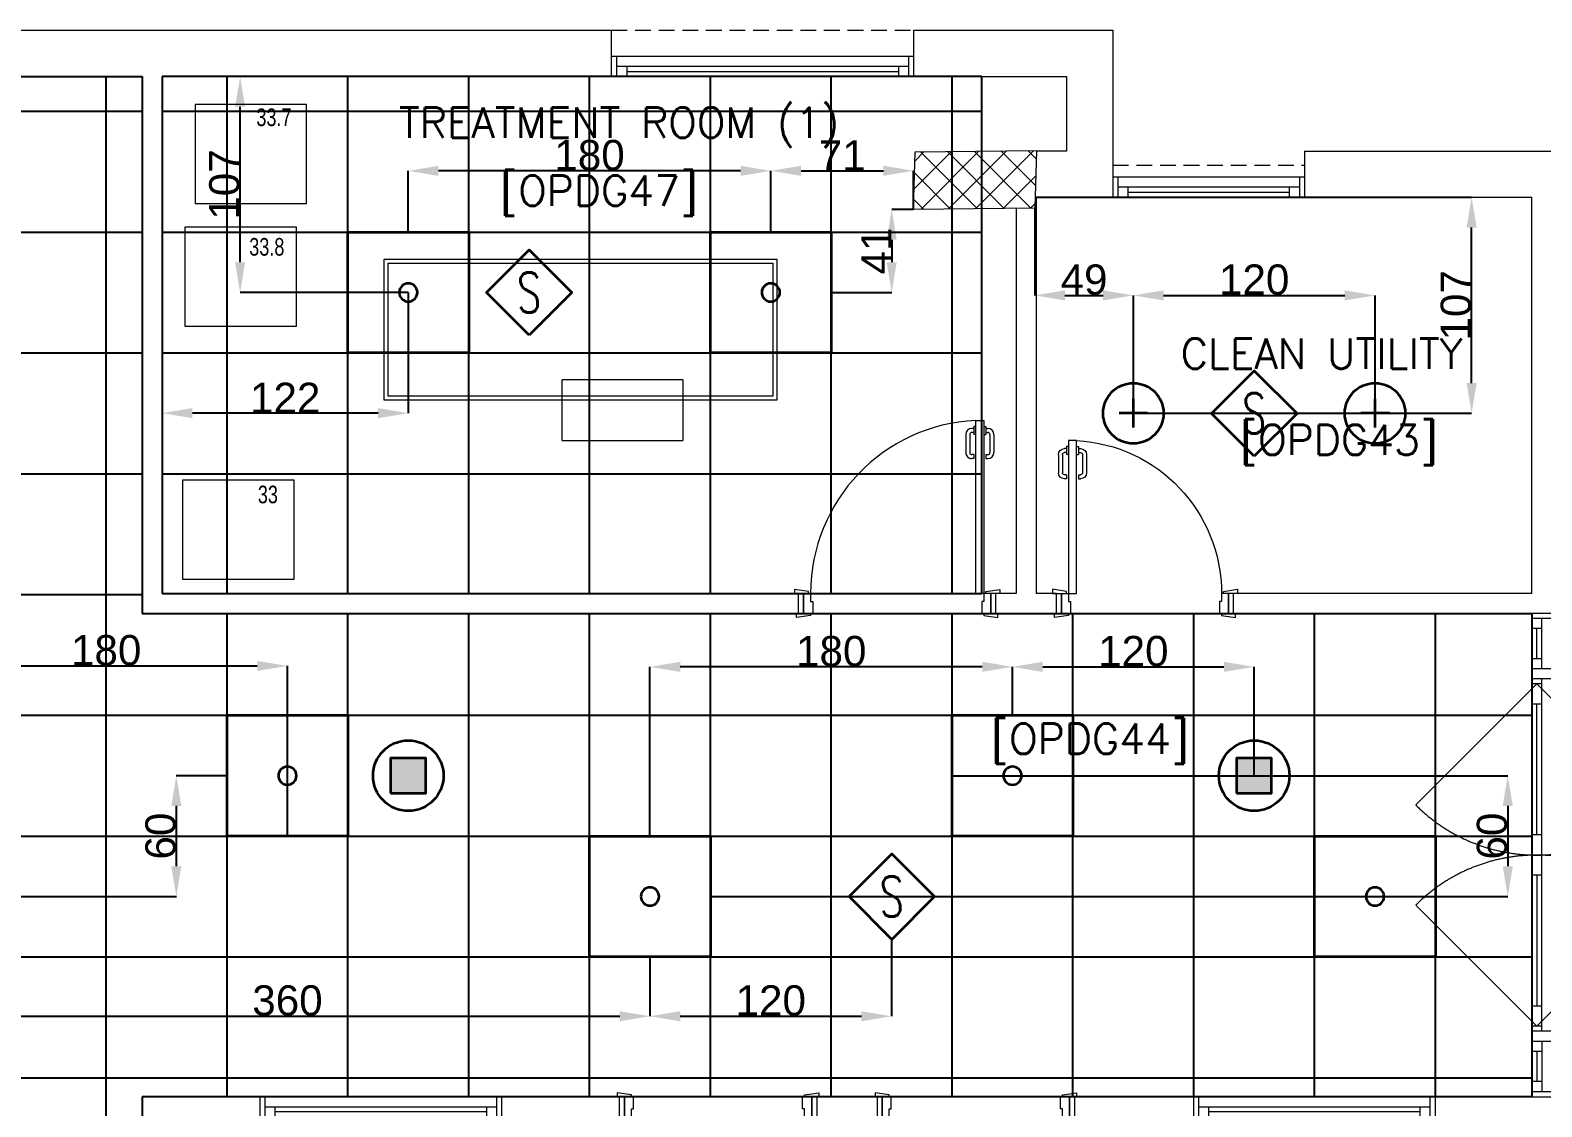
# Model space of a CAD drawing. Header units: inches. Extents: x -12418 to 57169, y -29325 to 19878.
# Drawn here: x 29623 to 37128, y 4056 to 9403 of the extents above; entities that cross this region are included whole.
import ezdxf
from ezdxf.enums import TextEntityAlignment as Align

# ---------------------------------------------------------------- set-up
doc = ezdxf.new("R2010")
doc.units = ezdxf.units.IN
doc.header["$LTSCALE"] = 25
doc.header["$MEASUREMENT"] = 0
doc.header["$PDMODE"] = 3
doc.linetypes.add('00-Ground Floor$0$DASHED', pattern=[0.75, 0.5, -0.25])
doc.linetypes.add('00-Ground Floor$0$HIDDEN2', pattern=[0.1875, 0.125, -0.0625])
doc.layers.get('0').update_dxf_attribs({"color": 8})
doc.layers.get('Defpoints').update_dxf_attribs({"color": 8})
for name, color, linetype, lineweight in [('00-Ground Floor$0$72_EGR_BASE_TEXT', 252, 'Continuous', 5), ('00-Ground Floor$0$72_EGR_EQP_TAG', 142, 'Continuous', 5), ('00-Ground Floor$0$Aluminum', 251, 'Continuous', 5), ('00-Ground Floor$0$C-HYDR-CTCH', 251, 'Continuous', 5), ('00-Ground Floor$0$Hatch', 254, 'Continuous', 5), ('00-Ground Floor$0$LOADING', 253, 'Continuous', 5), ('00-Ground Floor$0$Proj', 251, 'Continuous', 5), ('00-Ground Floor$0$Walls', 251, 'Continuous', 5), ('00-Ground Floor$0$Wooden Joinery', 251, 'Continuous', 5), ('E-DIM', 6, 'Continuous', 18), ('E-LITE-CIRC-NUMB', 6, 'Continuous', 25), ('E-LITE-CLNG', 150, 'Continuous', 35), ('E-LITE-CLNG @ 100', 150, 'Continuous', 35), ('E-LITE-CTRL', 6, 'Continuous', 25), ('F-ALRM-CLNG @ 100', 33, 'Continuous', 35), ('T-INTC-CLNG @ 100', 33, 'Continuous', 35), ('T-INTC-DEVC-NUMB', 2, 'Continuous', 25)]:
    doc.layers.add(name, color=color, linetype=linetype, lineweight=lineweight)
doc.layers.add('00-Ground Floor$0$False Ceiling', color=251, linetype='Continuous')
doc.styles.add('00-Ground Floor$0$SIMPLEX', font='SIMPLEX.shx', dxfattribs={"height": 150})
doc.styles.add('00-Ground Floor$0$X3G_ENTITY_257CFD', font='swisscl.ttf', dxfattribs={"height": 200})
doc.styles.add('DC_Simplex', font='SIMPLEX.shx', dxfattribs={"width": 0.7})
doc.styles.get("Standard").update_dxf_attribs({"font": 'arial.ttf'})
doc.dimstyles.get("Standard").update_dxf_attribs({"dimtxt": 150, "dimasz": 150, "dimexe": 0.18, "dimexo": 0.0625, "dimgap": 1, "dimtad": 1, "dimdec": 0, "dimlfac": 0.1, "dimzin": 0, "dimdsep": 46, "dimtxsty": 'Standard', "dimcen": 0.09, "dimclrd": 256, "dimclrt": 7, "dimadec": 0, "dimazin": 0, "dimtfac": 1, "dimtdec": 0, "dimtofl": 0, "dimtmove": 0, "dimatfit": 3, "dimfxl": 1, "dimtolj": 1, "dimtzin": 0, "dimarcsym": 0})

# ---------------------------------------------------------------- blocks, each defined once
blk = doc.blocks.new('00-Ground Floor$0$door1700')
at = {"layer": '00-Ground Floor$0$Aluminum', "linetype": '00-Ground Floor$0$DASHED', "ltscale": 300}
for p, q in [((34940, 89347.9), (35541, 89949)), ((36640, 89347.9), (36039, 89949)), ((34940, 89347.9), (35541, 88746.9)), ((36640, 89347.9), (36039, 88746.9))]:
    blk.add_line(p, q, dxfattribs=at)
at = {"layer": '00-Ground Floor$0$Aluminum'}
for p, q in [((34915, 89422.9), (34590, 89422.9)), ((34615, 89422.9), (34615, 89322.9)), ((34865, 89422.9), (34865, 89322.9)), ((34915, 89422.9), (34915, 89322.9)), ((36990, 89422.9), (36665, 89422.9)), ((36665, 89422.9), (36665, 89322.9)), ((36715, 89422.9), (36715, 89322.9)), ((36965, 89422.9), (36965, 89322.9)), ((36990, 89322.9), (34590, 89322.9)), ((34590, 89322.9), (36990, 89322.9)), ((34865, 89372.9), (34615, 89372.9)), ((34665, 89372.9), (34665, 89322.9)), ((34815, 89347.9), (34665, 89347.9)), ((34815, 89372.9), (34815, 89322.9)), ((36665, 89372.9), (34915, 89372.9)), ((34940, 89372.9), (34940, 89322.9)), ((35040, 89372.9), (35040, 89322.9)), ((35690, 89347.9), (35040, 89347.9)), ((35690, 89372.9), (35690, 89322.9)), ((35790, 89372.9), (35790, 89322.9)), ((35890, 89372.9), (35890, 89322.9)), ((35890, 89347.9), (36540, 89347.9)), ((36540, 89372.9), (36540, 89322.9)), ((36640, 89372.9), (36640, 89322.9)), ((36715, 89372.9), (36965, 89372.9)), ((36765, 89372.9), (36765, 89322.9)), ((36765, 89347.9), (36915, 89347.9)), ((36915, 89372.9), (36915, 89322.9))]:
    blk.add_line(p, q, dxfattribs=at)
at = {"layer": '00-Ground Floor$0$Aluminum', "linetype": '00-Ground Floor$0$DASHED', "ltscale": 300}
for centre, start, end in [((34940, 89347.9), 315, 45), ((36640, 89347.9), 135, 225)]:
    blk.add_arc(centre, 850, start, end, dxfattribs=at)
blk = doc.blocks.new('00-Ground Floor$0$A$C72370EFE')
at = {"layer": '00-Ground Floor$0$Wooden Joinery'}
for p, q in [((-0.05, -0.07), (-0.05, -0.16)), ((-0.03, -0.07), (-0.03, -0.16)), ((-0.01, -0.04), (-0.02, -0.04)), ((-0.01, -0.06), (-0.02, -0.06)), ((-0.01, -0.03), (-0.01, -0.07)), ((0, -0.03), (-0.01, -0.03)), ((0, -0.07), (-0.01, -0.07)), ((0.04, -0.03), (0.05, -0.03)), ((0.04, -0.07), (0.05, -0.07)), ((0.05, -0.03), (0.05, -0.07)), ((0.05, -0.04), (0.06, -0.04)), ((0.05, -0.06), (0.06, -0.06)), ((0.07, -0.07), (0.07, -0.16)), ((0.09, -0.07), (0.09, -0.16)), ((-0.01, -0.17), (-0.02, -0.17)), ((-0.01, -0.19), (-0.02, -0.19)), ((-0.01, -0.17), (-0.01, -0.19)), ((0.05, -0.17), (0.06, -0.17)), ((0.05, -0.17), (0.05, -0.19)), ((0.05, -0.19), (0.06, -0.19))]:
    blk.add_line(p, q, dxfattribs=at)
for centre, radius, start, end in [((-0.02, -0.07), 0.03, 90, 180), ((-0.02, -0.07), 0.01, 90, 180), ((0.06, -0.07), 0.03, 0, 90), ((0.06, -0.07), 0.01, 0, 90), ((-0.02, -0.16), 0.03, 180, 270), ((-0.02, -0.16), 0.01, 180, 270), ((0.06, -0.16), 0.01, 270, 0), ((0.06, -0.16), 0.03, 270, 0)]:
    blk.add_arc(centre, radius, start, end, dxfattribs=at)
blk = doc.blocks.new('00-Ground Floor$0$A$C5DAD61B4')
at = {"layer": '00-Ground Floor$0$Wooden Joinery'}
for points in [[(80, 959.1), (80, 969.1), (10, 979.1), (10, 959.1)], [(940, 959.1), (940, 969.1), (1010, 979.1), (1010, 959.1)], [(70, 859.1), (70, 849.1), (0, 839.1), (0, 859.1)], [(120, 859.1), (120, 0), (80, 0), (80, 859.1)], [(950, 859.1), (950, 849.1), (1020, 839.1), (1020, 859.1)]]:
    blk.add_lwpolyline(points, close=True, dxfattribs=at)
for points in [[(45, 859.1), (45, 959.1), (20, 959.1), (20, 859.1), (45, 859.1)], [(45, 859.1), (80, 859.1), (80, 899.1), (90, 899.1), (90, 959.1), (45, 959.1), (45, 859.1)], [(975, 859.1), (940, 859.1), (940, 899.1), (930, 899.1), (930, 959.1), (975, 959.1), (975, 859.1)], [(975, 859.1), (975, 959.1), (1000, 959.1), (1000, 859.1), (975, 859.1)]]:
    blk.add_lwpolyline(points, dxfattribs=at)
blk.add_arc((80, 859.1), 860, 272.66603, 0, dxfattribs=at)
at = {"layer": '00-Ground Floor$0$Wooden Joinery', "xscale": 999.9999999998854, "yscale": 999.9999999998854, "zscale": 999.9999999998854, "rotation": 180}
blk.add_blockref('00-Ground Floor$0$A$C72370EFE', (120, 0), dxfattribs=at)
blk = doc.blocks.new('00-Ground Floor$0$A$C5FCA3E6B')
at = {"layer": '00-Ground Floor$0$Wooden Joinery'}
for points in [[(80, 858.9), (80, 868.9), (10, 878.9), (10, 858.9)], [(840, 858.9), (840, 868.9), (910, 878.9), (910, 858.9)], [(70, 758.9), (70, 748.9), (0, 738.9), (0, 758.9)], [(120, 758.9), (120, 0), (80, 0), (80, 758.9)], [(850, 758.9), (850, 748.9), (920, 738.9), (920, 758.9)]]:
    blk.add_lwpolyline(points, close=True, dxfattribs=at)
for points in [[(45, 758.9), (45, 858.9), (20, 858.9), (20, 758.9), (45, 758.9)], [(45, 758.9), (80, 758.9), (80, 798.9), (90, 798.9), (90, 858.9), (45, 858.9), (45, 758.9)], [(875, 758.9), (840, 758.9), (840, 798.9), (830, 798.9), (830, 858.9), (875, 858.9), (875, 758.9)], [(875, 758.9), (875, 858.9), (900, 858.9), (900, 758.9), (875, 758.9)]]:
    blk.add_lwpolyline(points, dxfattribs=at)
blk.add_arc((80, 758.9), 760, 273.01713, 0, dxfattribs=at)
at = {"layer": '00-Ground Floor$0$Wooden Joinery', "xscale": 999.9999999998854, "yscale": 999.9999999998854, "zscale": 999.9999999998854, "rotation": 180}
blk.add_blockref('00-Ground Floor$0$A$C72370EFE', (120, 0), dxfattribs=at)
blk = doc.blocks.new('00-Ground Floor$0$H.A.2.3_Second Floor Plan$0$A$C64EB3589')
for p, q in [((-1106.9, 923.8, -10), (-506.9, 923.8, -10)), ((-1106.9, 923.8, -10), (-1106.9, 623.8, -10)), ((-506.9, 623.8, -10), (-506.9, 923.8, -10)), ((-506.9, 623.8, -10), (-1106.9, 623.8, -10))]:
    blk.add_line(p, q)
at = {"elevation": -10}
for points in [[(-1990.9, 23.8), (-40.9, 23.8), (-40.9, 723.8), (-1990.9, 723.8)], [(-1990.9, 23.8), (-40.9, 23.8), (-40.9, 723.8), (-1990.9, 723.8)], [(-1990.9, 23.8), (-40.9, 23.8), (-40.9, 723.8), (-1990.9, 723.8)], [(-1990.9, 23.8), (-40.9, 23.8), (-40.9, 723.8), (-1990.9, 723.8)], [(-1970.9, 43.8), (-60.9, 43.8), (-60.9, 703.8), (-1970.9, 703.8)], [(-1970.9, 43.8), (-60.9, 43.8), (-60.9, 703.8), (-1970.9, 703.8)], [(-1970.9, 43.8), (-60.9, 43.8), (-60.9, 703.8), (-1970.9, 703.8)], [(-1970.9, 43.8), (-60.9, 43.8), (-60.9, 703.8), (-1970.9, 703.8)]]:
    blk.add_lwpolyline(points, close=True, dxfattribs=at)
blk = doc.blocks.new('00-Ground Floor$0$ELECTROTHERAPY UNIT')
at = {"layer": '00-Ground Floor$0$LOADING', "elevation": 0}
blk.add_lwpolyline([(-952367.9, -379387.9), (-952921.6, -379387.9), (-952921.6, -379879.1), (-952367.9, -379879.1)], close=True, dxfattribs=at)
blk = doc.blocks.new('00-Ground Floor$0$MAGNETOTHERAPY')
at = {"layer": '00-Ground Floor$0$LOADING'}
blk.add_lwpolyline([(-953179.3, -373396.7), (-952625.7, -373396.7), (-952625.7, -372905.5), (-953179.3, -372905.5)], close=True, dxfattribs=at)
blk = doc.blocks.new('00-Ground Floor$0$HYDRO COLD')
at = {"layer": '00-Ground Floor$0$LOADING', "elevation": 0}
blk.add_lwpolyline([(-952549.9, -375492.8), (-953103.6, -375492.8), (-953103.6, -375984), (-952549.9, -375984)], close=True, dxfattribs=at)
blk = doc.blocks.new('00-Ground Floor$0$A$C37be4daf')
at = {"layer": '00-Ground Floor$0$Aluminum'}
for p, q in [((1416, 598.2), (216, 598.2)), ((241, 498.2), (241, 598.2)), ((1391, 548.2), (241, 548.2)), ((291, 548.2), (291, 598.2)), ((291, 573.2), (1341, 573.2)), ((1341, 548.2), (1341, 598.2)), ((1391, 498.2), (1391, 598.2)), ((1416, 498.2), (216, 498.2))]:
    blk.add_line(p, q, dxfattribs=at)
at = {"layer": '00-Ground Floor$0$Walls'}
for p, q in [((216, 498.2), (216, 598.2)), ((1416, 498.2), (1416, 598.2))]:
    blk.add_line(p, q, dxfattribs=at)
blk = doc.blocks.new('00-Ground Floor$0$A$Ce9e1c4c3')
at = {"layer": '00-Ground Floor$0$False Ceiling', "color": 254}
for p, q in [((-79752.1, 9172.6, 0), (-69822.1, 9172.6, 0)), ((-69822.1, 9172.6, 0), (-69822.1, 6505.7, 0)), ((-65652.1, 9172.6, 0), (-69722.1, 9172.6, 0)), ((-69722.1, 9172.6, 0), (-69722.1, 6605.7, 0)), ((-65652.1, 6605.7, 0), (-65652.1, 9172.6, 0)), ((-69722.1, 6605.7, 0), (-65652.1, 6605.7, 0)), ((-69822.1, 6505.7, 0), (-62922.1, 6505.7, 0)), ((-62922.1, 6505.7, 0), (-62922.1, 4105.7, 0)), ((-62922.1, 4105.7, 0), (-69822.1, 4105.7, 0)), ((-69822.1, 4105.7, 0), (-69822.1, 1209.6, 0))]:
    blk.add_line(p, q, dxfattribs=at)
at = {"layer": '00-Ground Floor$0$False Ceiling', "color": 254, "linetype": 'Continuous'}
for p, q in [((-70000, 1209.6), (-70000, 9172.6)), ((-69400, 6605.7), (-69400, 9172.6)), ((-68800, 6605.7), (-68800, 9172.6)), ((-68200, 6605.7), (-68200, 9172.6)), ((-67600, 6605.7), (-67600, 9172.6)), ((-67000, 6605.7), (-67000, 9172.6)), ((-66400, 6605.7), (-66400, 9172.6)), ((-65800, 6605.7), (-65800, 9172.6)), ((-79752.1, 9000), (-69822.1, 9000)), ((-69722.1, 9000), (-65652.1, 9000)), ((-79752.1, 8400), (-69822.1, 8400)), ((-69722.1, 8400), (-65652.1, 8400)), ((-79752.1, 7800), (-69822.1, 7800)), ((-69722.1, 7800), (-65652.1, 7800)), ((-79752.1, 7200), (-69822.1, 7200)), ((-69722.1, 7200), (-65652.1, 7200)), ((-79752.1, 6600), (-69822.1, 6600)), ((-69400, 4105.7), (-69400, 6505.7)), ((-68800, 4105.7), (-68800, 6505.7)), ((-68200, 4105.7), (-68200, 6505.7)), ((-67600, 4105.7), (-67600, 6505.7)), ((-67000, 4105.7), (-67000, 6505.7)), ((-66400, 4105.7), (-66400, 6505.7)), ((-65800, 4105.7), (-65800, 6505.7)), ((-65200, 4105.7), (-65200, 6505.7)), ((-64600, 4105.7), (-64600, 6505.7)), ((-64000, 4105.7), (-64000, 6505.7)), ((-63400, 4105.7), (-63400, 6505.7)), ((-79752.1, 6000), (-62922.1, 6000)), ((-79752.1, 5400), (-62922.1, 5400)), ((-79752.1, 4800), (-62922.1, 4800)), ((-79752.1, 4200), (-62922.1, 4200))]:
    blk.add_line(p, q, dxfattribs=at)
blk = doc.blocks.new('00-Ground Floor')
at = {"layer": '00-Ground Floor$0$Hatch'}
h = blk.add_hatch(dxfattribs=at)
h.set_pattern_fill('ANSI37', color=256, scale=30)
h.set_pattern_definition([(45, (-1981.42, -13099.68), (-67.35192, 67.35192), []), (135, (-1981.42, -13099.68), (-67.35192, -67.35192), [])])
h.paths.add_polyline_path([(48971.2, 8818.2), (48367.3, 8810.1), (48371.2, 8521.7), (48975.1, 8529.8)])
h.paths.add_polyline_path([(41810.5, 8810.5), (41227, 8805), (41207, 8513.7), (41790.5, 8519.1)])
h.paths.add_polyline_path([(27433.5, 8803.1), (26834.4, 8799), (26828.7, 8506), (27427.8, 8510)])
h.paths.add_polyline_path([(34618.7, 8805.3), (34017.5, 8797.8), (34009.3, 8512.1), (34610.5, 8519.6)])
h.paths.add_polyline_path([(20214.3, 8812.4), (19607.8, 8790.5), (19622.4, 8498), (20228.8, 8519.8)])
h.paths.add_polyline_path([(13477.7, 8802), (12255.7, 8825.9), (12249.3, 8529.8), (13471.3, 8505.8)])
h.paths.add_polyline_path([(13491.8, 1601.9), (12276.8, 1586.2), (12263.3, 1293.7), (13478.3, 1309.4)])
h.paths.add_polyline_path([(13465.7, -5591.3), (12262.6, -5607.3), (12256.9, -5900.3), (13460, -5884.3)])
h.paths.add_polyline_path([(13484.2, -12790), (12287.5, -12801.4), (12290.4, -13095.9), (13487, -13084.4)])
h.paths.add_polyline_path([(5849.2, -12787.9), (5245.6, -12791.6), (5256.3, -13077.1), (5859.8, -13073.4)])
h.paths.add_polyline_path([(5833.8, -5589.9), (5236.9, -5588.3), (5236.8, -5889.5), (5833.6, -5891)])
h.paths.add_polyline_path([(5843.6, 1599.7), (5224.3, 1600.9), (5213.7, 1298), (5833, 1296.7)])
h.paths.add_polyline_path([(5820.3, 8779.1), (5219.7, 8793.5), (5216, 8503.9), (5816.7, 8489.4)])
h.paths.add_polyline_path([(-1378.8, 8777.2), (-1981.4, 8799.9), (-1979.5, 8511.6), (-1376.9, 8488.9)])
h.paths.add_polyline_path([(-1371.1, -5601.1), (-1973.1, -5608.1), (-1969.7, -5899.7), (-1367.7, -5892.7)])
h.paths.add_polyline_path([(-1353.5, -12795.7), (-1951.9, -12796.7), (-1947.1, -13097.4), (-1348.7, -13096.4)])
h.paths.add_polyline_path([(20233.2, -12782.5), (19627.5, -12795.4), (19633.2, -13096.6), (20238.9, -13083.7)])
h.paths.add_polyline_path([(20226.6, -5590), (19632.3, -5607.6), (19634.4, -5904.1), (20228.7, -5886.6)])
h.paths.add_polyline_path([(20217.9, 1618), (19619, 1610.4), (19623, 1310.2), (20221.9, 1317.9)])
h.paths.add_polyline_path([(27418.3, 1602.8), (26816.3, 1607.5), (26820.6, 1315.3), (27422.5, 1310.7)])
h.paths.add_polyline_path([(27422, -5579.9), (26818.1, -5597.5), (26831.6, -5897.5), (27431.7, -5876.5)])
h.paths.add_polyline_path([(27438.1, -12795.9), (26834.3, -12789.3), (26831.9, -13075), (27435.7, -13081.6)])
h.paths.add_polyline_path([(34636.6, -12785.4), (34039.3, -12800), (34048.3, -13099.7), (34645.6, -13085.1)])
h.paths.add_polyline_path([(34629.3, -5597.1), (34028, -5595.2), (34029.2, -5892.4), (34630.4, -5894.3)])
h.paths.add_polyline_path([(34592.8, 1606.7), (34012, 1611.4), (34031.7, 1321.6), (34612.5, 1316.9)])
h.paths.add_polyline_path([(41796.2, 1606), (41198.6, 1619.8), (41200.6, 1327.8), (41798.2, 1314.1)])
h.paths.add_polyline_path([(41797.2, -5592.6), (41228.8, -5600.2), (41230.6, -5894.3), (41799, -5886.7)])
h.paths.add_polyline_path([(41834.3, -12789.7), (41229, -12792.4), (41230.4, -13096.9), (41835.6, -13094.3)])
h.paths.add_polyline_path([(49008.5, -12790.2), (48420.5, -12774.1), (48407.3, -13081.4), (48995.3, -13097.4)])
h.paths.add_polyline_path([(48992.7, -5590.8), (48389.5, -5589.7), (48387.5, -5886.2), (48990.7, -5887.3)])
at = {"layer": '00-Ground Floor$0$Aluminum'}
for p, q in [((34009.4, 9272.6, 0), (32509.4, 9272.6, 0)), ((32534.4, 9272.6, 0), (32534.4, 9172.6, 0)), ((33984.4, 9272.6, 0), (33984.4, 9172.6, 0)), ((34009.4, 9172.6, 0), (32509.4, 9172.6, 0)), ((33984.4, 9222.6, 0), (32534.4, 9222.6, 0)), ((32584.4, 9222.6, 0), (32584.4, 9172.6, 0)), ((32584.4, 9197.6, 0), (33934.4, 9197.6, 0)), ((33934.4, 9222.6, 0), (33934.4, 9172.6, 0)), ((35949.5, 8672.6, 0), (34998.1, 8672.6, 0)), ((35023.1, 8672.6, 0), (35023.1, 8572.6, 0)), ((35924.5, 8672.6, 0), (35924.5, 8572.6, 0)), ((35949.5, 8572.6, 0), (34998.1, 8572.6, 0)), ((35924.5, 8622.6, 0), (35023.1, 8622.6, 0)), ((35073.1, 8622.6, 0), (35073.1, 8572.6, 0)), ((35073.1, 8597.6, 0), (35874.5, 8597.6, 0)), ((35874.5, 8622.6, 0), (35874.5, 8572.6, 0))]:
    blk.add_line(p, q, dxfattribs=at)
at = {"layer": '00-Ground Floor$0$C-HYDR-CTCH', "flags": 128}
blk.add_lwpolyline([(34009.3, 8512.1), (34017.5, 8797.8), (34618.7, 8805.3), (34610.5, 8519.6), (34009.3, 8512.1)], dxfattribs=at)
at = {"layer": '00-Ground Floor$0$Proj', "linetype": '00-Ground Floor$0$HIDDEN2', "ltscale": 25}
for p, q in [((32509.4, 9402.6, 0), (34009.4, 9402.6, 0)), ((34998.1, 8731.7, 0), (35949.5, 8731.7, 0))]:
    blk.add_line(p, q, dxfattribs=at)
at = {"layer": '00-Ground Floor$0$Walls'}
for p, q in [((28947.9, 9402.6, 0), (32509.4, 9402.6, 0)), ((32509.4, 9172.6, 0), (32509.4, 9402.6, 0)), ((34009.4, 9402.6, 0), (34998.1, 9402.6, 0)), ((34009.4, 9172.6, 0), (34009.4, 9402.6, 0)), ((34998.1, 9402.6, 0), (34998.1, 8572.6, 0)), ((28947.9, 9172.6, 0), (30177.9, 9172.6, 0)), ((30177.9, 6505.7, 0), (30177.9, 9172.6, 0)), ((30277.9, 6605.7, 0), (30277.9, 9172.6, 0)), ((30277.9, 9172.6, 0), (32509.4, 9172.6, 0)), ((34009.4, 9172.6, 0), (34768.1, 9172.6, 0)), ((34768.1, 9172.6, 0), (34768.1, 8802.6, 0)), ((34768.1, 8802.6, 0), (34618.7, 8802.6, 0)), ((35949.5, 8802.6, 0), (37873, 8802.6, 0)), ((35949.5, 8802.6, 0), (35949.5, 8572.6, 0)), ((34617.9, 8572.6, 0), (34617.9, 6605.7, 0)), ((34998.1, 8572.6, 0), (34617.9, 8572.6, 0)), ((35949.5, 8572.6, 0), (37077.9, 8572.6, 0)), ((37077.9, 6605.7, 0), (37077.9, 8572.6, 0)), ((34517.9, 8518.4, 0), (34517.9, 6605.7, 0)), ((33437.9, 6605.7, 0), (30277.9, 6605.7, 0)), ((33437.9, 6505.7, 0), (33437.9, 6605.7, 0)), ((34517.9, 6605.7, 0), (34417.9, 6605.7, 0)), ((34417.9, 6505.7, 0), (34417.9, 6605.7, 0)), ((34717.9, 6605.7, 0), (34617.9, 6605.7, 0)), ((34717.9, 6505.7, 0), (34717.9, 6605.7, 0)), ((35597.9, 6505.7, 0), (35597.9, 6605.7, 0)), ((37077.9, 6605.7, 0), (35597.9, 6605.7, 0)), ((33437.9, 6505.7, 0), (30177.9, 6505.7, 0)), ((34717.9, 6505.7, 0), (34417.9, 6505.7, 0)), ((37177.9, 6505.7, 0), (35597.9, 6505.7, 0)), ((30177.9, 4105.7, 0), (32547.9, 4105.7, 0)), ((30177.9, 1005.7, 0), (30177.9, 4105.7, 0)), ((32547.9, 4105.7, 0), (32547.9, 4005.7, 0)), ((33527.9, 4105.7, 0), (33827.9, 4105.7, 0)), ((33527.9, 4105.7, 0), (33527.9, 4005.7, 0)), ((33827.9, 4105.7, 0), (33827.9, 4005.7, 0)), ((34807.9, 4105.7, 0), (34807.9, 4005.7, 0)), ((34817.9, 4105.7, 0), (37177.9, 4105.7, 0))]:
    blk.add_line(p, q, dxfattribs=at)
at = {"layer": '00-Ground Floor$0$Wooden Joinery'}
blk.add_line((34347.9, 9172.6, 0), (34347.9, 8802.6, 0), dxfattribs=at)
at = {"rotation": 180}
for p in [(32178.9, 4603.9, 0), (36813.9, 4603.9, 0)]:
    blk.add_blockref('00-Ground Floor$0$A$C37be4daf', p, dxfattribs=at)
at = {"layer": '00-Ground Floor$0$Aluminum', "rotation": 270}
blk.add_blockref('00-Ground Floor$0$door1700', (-52245, 41095.7, 0), dxfattribs=at)
at = {"layer": '00-Ground Floor$0$False Ceiling', "color": 254}
blk.add_blockref('00-Ground Floor$0$A$Ce9e1c4c3', (100000, 0), dxfattribs=at)
at = {"layer": '00-Ground Floor$0$LOADING'}
for name, p in [('00-Ground Floor$0$ELECTROTHERAPY UNIT', (983363.1, 388421.6, 0)), ('00-Ground Floor$0$MAGNETOTHERAPY', (983570, 381329.1)), ('00-Ground Floor$0$HYDRO COLD', (983482.8, 382660.1, 0))]:
    blk.add_blockref(name, p, dxfattribs=at)
at = {"layer": '00-Ground Floor$0$LOADING', "extrusion": (0, 0, -1), "zscale": -1, "rotation": 180}
blk.add_blockref('00-Ground Floor$0$H.A.2.3_Second Floor Plan$0$A$C64EB3589', (-33370.5, 8289.2, -10), dxfattribs=at)
at = {"layer": '00-Ground Floor$0$Wooden Joinery', "rotation": 180}
blk.add_blockref('00-Ground Floor$0$A$C5DAD61B4', (34437.9, 7464.7, 0), dxfattribs=at)
at = {"layer": '00-Ground Floor$0$Wooden Joinery', "xscale": -1, "rotation": 180}
blk.add_blockref('00-Ground Floor$0$A$C5FCA3E6B', (34697.9, 7364.6, 0), dxfattribs=at)
at = {"layer": '00-Ground Floor$0$Wooden Joinery', "xscale": -1}
blk.add_blockref('00-Ground Floor$0$A$C5DAD61B4', (33547.9, 3146.6, 0), dxfattribs=at)
at = {"layer": '00-Ground Floor$0$Wooden Joinery'}
blk.add_blockref('00-Ground Floor$0$A$C5DAD61B4', (33807.9, 3146.6, 0), dxfattribs=at)
at = {"layer": '00-Ground Floor$0$72_EGR_BASE_TEXT', "char_height": 150, "attachment_point": 2, "style": '00-Ground Floor$0$SIMPLEX'}
for s, insert in [('TREATMENT ROOM (1)', (32546.8, 9018.6)), ('[OPDG47]', (32447.4, 8680.7, 0)), ('CLEAN UTILITY', (36035.9, 7871.2)), ('[OPDG43]', (36121.1, 7443, 0)), ('[OPDG44]', (34885, 5958.6, 0))]:
    blk.add_mtext(s, dxfattribs=dict(at, insert=insert))
at = {"layer": '00-Ground Floor$0$72_EGR_EQP_TAG', "char_height": 87.47, "attachment_point": 2, "style": '00-Ground Floor$0$X3G_ENTITY_257CFD'}
for s, insert in [('33.7', (30833, 9013.9, 0)), ('33.8', (30797.6, 8370.5, 0)), ('33', (30802.9, 7140.6, 0))]:
    blk.add_mtext(s, dxfattribs=dict(at, insert=insert))
blk = doc.blocks.new('*U13')
blk.add_lwpolyline([(-300, 300), (-300, -300), (300, -300), (300, 300)], close=True)
blk.add_circle((0, 0), 45)
at = {"layer": 'E-LITE-CIRC-NUMB', "style": 'DC_Simplex', "width": 0.7, "flags": 8}
blk.add_attdef('CIRCUIT', text='', height=200, rotation=0, dxfattribs=at).set_placement((-473.9, 300), align=Align.RIGHT)
at = {"layer": 'E-LITE-CTRL', "style": 'DC_Simplex', "width": 0.7, "flags": 8}
blk.add_attdef('CONTROL', (1118.9, -935), '', height=200, rotation=360, dxfattribs=at)
blk = doc.blocks.new('DC_LT-CL-Point')
for p, q in [((0.711, 0), (-0.711, 0)), ((0, -0.711), (0, 0.711))]:
    blk.add_line(p, q)
blk.add_circle((0, 0), 1.5)
at = {"layer": 'E-LITE-CIRC-NUMB', "style": 'DC_Simplex', "width": 0.7, "flags": 8}
blk.add_attdef('CIRCUIT', text='', height=2, rotation=360, dxfattribs=at).set_placement((-3.364, 1.5), align=Align.RIGHT)
at = {"layer": 'E-LITE-CTRL', "style": 'DC_Simplex', "width": 0.7, "flags": 8}
blk.add_attdef('CONTROL', (3.364, -3.498), '', height=2, rotation=360, dxfattribs=at)
blk = doc.blocks.new('A$C5CF53093')
blk.add_lwpolyline([(0, -212.1), (-212.1, 0), (0, 212.1), (212.1, 0)], close=True)
blk = doc.blocks.new('*U207')
at = {"xscale": 0.01, "yscale": 0.01, "zscale": 0.01}
blk.add_blockref('A$C5CF53093', (0.007, -0.007), dxfattribs=at)
at = {"color": 6, "style": 'DC_Simplex', "width": 0.7, "flags": 8}
blk.add_attdef('TYPE', text='', height=2, rotation=360, dxfattribs=at).set_placement((0, 0), align=Align.MIDDLE_CENTER)
blk = doc.blocks.new('DC_PA-CL-Speaker')
blk.add_hatch(color=256).paths.add_polyline_path([(-0.883, -0.87), (0.865, -0.87), (0.865, 0.878), (-0.883, 0.878)])
blk.add_lwpolyline([(-0.883, -0.87), (0.865, -0.87), (0.865, 0.878), (-0.883, 0.878)], close=True)
blk.add_circle((0, 0), 1.75)
at = {"layer": 'T-INTC-DEVC-NUMB', "style": 'DC_Simplex', "width": 0.7}
blk.add_attdef('DC_CONTROL', (3.364, 2.471), '', height=2, rotation=360, dxfattribs=at)
blk = doc.blocks.new('*D257')
at = {"layer": 'Defpoints', "color": 0, "transparency": 16777216}
for p in [(34009.3, 8704.4), (34009.3, 8512.1), (33300, 8400)]:
    blk.add_point(p, dxfattribs=at)
at = {"layer": 'E-DIM', "color": 0, "lineweight": -2, "transparency": 16777216}
for p, q in [((33300, 8400.1), (33300, 8704.6)), ((34009.3, 8512.2), (34009.3, 8704.6))]:
    blk.add_line(p, q, dxfattribs=at)
at = {"layer": 'E-DIM', "lineweight": -2, "transparency": 16777216}
blk.add_line((33450, 8704.4), (33859.3, 8704.4), dxfattribs=at)
at = {"layer": 'E-DIM', "transparency": 16777216}
for points in [[(33450, 8729.4), (33450, 8679.4), (33300, 8704.4)], [(33859.3, 8729.4), (33859.3, 8679.4), (34009.3, 8704.4)]]:
    blk.add_solid(points, dxfattribs=at)
at = {"layer": 'E-DIM', "color": 7, "transparency": 16777216, "insert": (33654.7, 8780.7), "char_height": 150, "attachment_point": 5}
blk.add_mtext('\\A1;71', dxfattribs=at)
blk = doc.blocks.new('*D258')
at = {"layer": 'Defpoints', "color": 0, "transparency": 16777216}
for p in [(34009.3, 8512.1), (33600, 8100), (33900.3, 8100)]:
    blk.add_point(p, dxfattribs=at)
at = {"layer": 'E-DIM', "color": 0, "lineweight": -2, "transparency": 16777216}
for p, q in [((34009.3, 8512.1), (33900.1, 8512.1)), ((33600.1, 8100), (33900.5, 8100))]:
    blk.add_line(p, q, dxfattribs=at)
at = {"layer": 'E-DIM', "lineweight": -2, "transparency": 16777216}
blk.add_line((33900.3, 8362.1), (33900.3, 8250), dxfattribs=at)
at = {"layer": 'E-DIM', "transparency": 16777216}
for points in [[(33875.3, 8362.1), (33925.3, 8362.1), (33900.3, 8512.1)], [(33875.3, 8250), (33925.3, 8250), (33900.3, 8100)]]:
    blk.add_solid(points, dxfattribs=at)
at = {"layer": 'E-DIM', "color": 7, "transparency": 16777216, "insert": (33824, 8306.1), "char_height": 150, "attachment_point": 5, "rotation": 90}
blk.add_mtext('\\A1;41', dxfattribs=at)
blk = doc.blocks.new('*D259')
at = {"layer": 'Defpoints', "color": 0, "transparency": 16777216}
for p in [(31500, 8704), (31500, 8400), (33300, 8400)]:
    blk.add_point(p, dxfattribs=at)
at = {"layer": 'E-DIM', "color": 0, "lineweight": -2, "transparency": 16777216}
for p, q in [((31500, 8400.1), (31500, 8704.2)), ((33300, 8400.1), (33300, 8704.2))]:
    blk.add_line(p, q, dxfattribs=at)
at = {"layer": 'E-DIM', "lineweight": -2, "transparency": 16777216}
blk.add_line((33150, 8704), (31650, 8704), dxfattribs=at)
at = {"layer": 'E-DIM', "transparency": 16777216}
for points in [[(31650, 8729), (31650, 8679), (31500, 8704)], [(33150, 8729), (33150, 8679), (33300, 8704)]]:
    blk.add_solid(points, dxfattribs=at)
at = {"layer": 'E-DIM', "color": 7, "transparency": 16777216, "insert": (32400, 8781.6), "char_height": 150, "attachment_point": 5}
blk.add_mtext('\\A1;180', dxfattribs=at)
blk = doc.blocks.new('*D260')
at = {"layer": 'Defpoints', "color": 0, "transparency": 16777216}
for p in [(34610.5, 8519.6), (35100, 8085.6), (35100, 7500)]:
    blk.add_point(p, dxfattribs=at)
at = {"layer": 'E-DIM', "color": 0, "lineweight": -2, "transparency": 16777216}
for p, q in [((34610.5, 8519.5), (34610.5, 8085.4)), ((35100, 7500.1), (35100, 8085.8))]:
    blk.add_line(p, q, dxfattribs=at)
at = {"layer": 'E-DIM', "lineweight": -2, "transparency": 16777216}
blk.add_line((34760.5, 8085.6), (34950, 8085.6), dxfattribs=at)
at = {"layer": 'E-DIM', "transparency": 16777216}
for points in [[(34760.5, 8110.6), (34760.5, 8060.6), (34610.5, 8085.6)], [(34950, 8110.6), (34950, 8060.6), (35100, 8085.6)]]:
    blk.add_solid(points, dxfattribs=at)
at = {"layer": 'E-DIM', "color": 7, "transparency": 16777216, "insert": (34855.3, 8163.2), "char_height": 150, "attachment_point": 5}
blk.add_mtext('\\A1;49', dxfattribs=at)
blk = doc.blocks.new('*D261')
at = {"layer": 'Defpoints', "color": 0, "transparency": 16777216}
for p in [(36300, 8085.6), (35100, 7500), (36300, 7500)]:
    blk.add_point(p, dxfattribs=at)
at = {"layer": 'E-DIM', "color": 0, "lineweight": -2, "transparency": 16777216}
for p, q in [((35100, 7500.1), (35100, 8085.8)), ((36300, 7500.1), (36300, 8085.8))]:
    blk.add_line(p, q, dxfattribs=at)
at = {"layer": 'E-DIM', "lineweight": -2, "transparency": 16777216}
blk.add_line((35250, 8085.6), (36150, 8085.6), dxfattribs=at)
at = {"layer": 'E-DIM', "transparency": 16777216}
for points in [[(35250, 8110.6), (35250, 8060.6), (35100, 8085.6)], [(36150, 8110.6), (36150, 8060.6), (36300, 8085.6)]]:
    blk.add_solid(points, dxfattribs=at)
at = {"layer": 'E-DIM', "color": 7, "transparency": 16777216, "insert": (35700, 8163.2), "char_height": 150, "attachment_point": 5}
blk.add_mtext('\\A1;120', dxfattribs=at)
blk = doc.blocks.new('*D272')
at = {"layer": 'Defpoints', "color": 0, "transparency": 16777216}
for p in [(34617.9, 8572.6, 0), (36779.7, 8572.6), (35100, 7500)]:
    blk.add_point(p, dxfattribs=at)
at = {"layer": 'E-DIM', "color": 0, "lineweight": -2, "transparency": 16777216}
for p, q in [((34618, 8572.6), (36779.8, 8572.6)), ((35100.1, 7500), (36779.8, 7500))]:
    blk.add_line(p, q, dxfattribs=at)
at = {"layer": 'E-DIM', "lineweight": -2, "transparency": 16777216}
blk.add_line((36779.7, 7650), (36779.7, 8422.6), dxfattribs=at)
at = {"layer": 'E-DIM', "transparency": 16777216}
for points in [[(36754.7, 8422.6), (36804.7, 8422.6), (36779.7, 8572.6)], [(36754.7, 7650), (36804.7, 7650), (36779.7, 7500)]]:
    blk.add_solid(points, dxfattribs=at)
at = {"layer": 'E-DIM', "color": 7, "transparency": 16777216, "insert": (36702.1, 8036.3), "char_height": 150, "attachment_point": 5, "rotation": 90}
blk.add_mtext('\\A1;107', dxfattribs=at)
blk = doc.blocks.new('*D277')
at = {"layer": 'Defpoints', "color": 0, "transparency": 16777216}
for p in [(30900, 6245.1), (29100, 5400), (30900, 5400)]:
    blk.add_point(p, dxfattribs=at)
at = {"layer": 'E-DIM', "color": 0, "lineweight": -2, "transparency": 16777216}
for p, q in [((29100, 5400.1), (29100, 6245.2)), ((30900, 5400.1), (30900, 6245.2))]:
    blk.add_line(p, q, dxfattribs=at)
at = {"layer": 'E-DIM', "lineweight": -2, "transparency": 16777216}
blk.add_line((29250, 6245.1), (30750, 6245.1), dxfattribs=at)
at = {"layer": 'E-DIM', "transparency": 16777216}
for points in [[(29250, 6270.1), (29250, 6220.1), (29100, 6245.1)], [(30750, 6270.1), (30750, 6220.1), (30900, 6245.1)]]:
    blk.add_solid(points, dxfattribs=at)
at = {"layer": 'E-DIM', "color": 7, "transparency": 16777216, "insert": (30000, 6322.6), "char_height": 150, "attachment_point": 5}
blk.add_mtext('\\A1;180', dxfattribs=at)
blk = doc.blocks.new('*D278')
at = {"layer": 'Defpoints', "color": 0, "transparency": 16777216}
for p in [(30600, 5700), (29400, 5100), (30348.2, 5100)]:
    blk.add_point(p, dxfattribs=at)
at = {"layer": 'E-DIM', "color": 0, "lineweight": -2, "transparency": 16777216}
for p, q in [((30599.9, 5700), (30348, 5700)), ((29400.1, 5100), (30348.4, 5100))]:
    blk.add_line(p, q, dxfattribs=at)
at = {"layer": 'E-DIM', "lineweight": -2, "transparency": 16777216}
blk.add_line((30348.2, 5550), (30348.2, 5250), dxfattribs=at)
at = {"layer": 'E-DIM', "transparency": 16777216}
for points in [[(30323.2, 5550), (30373.2, 5550), (30348.2, 5700)], [(30323.2, 5250), (30373.2, 5250), (30348.2, 5100)]]:
    blk.add_solid(points, dxfattribs=at)
at = {"layer": 'E-DIM', "color": 7, "transparency": 16777216, "insert": (30270.6, 5400), "char_height": 150, "attachment_point": 5, "rotation": 90}
blk.add_mtext('\\A1;60', dxfattribs=at)
blk = doc.blocks.new('*D279')
at = {"layer": 'Defpoints', "color": 0, "transparency": 16777216}
for p in [(29100, 4800), (32700, 4800), (32700, 4505.3)]:
    blk.add_point(p, dxfattribs=at)
at = {"layer": 'E-DIM', "color": 0, "lineweight": -2, "transparency": 16777216}
for p, q in [((29100, 4799.9), (29100, 4505.1)), ((32700, 4799.9), (32700, 4505.1))]:
    blk.add_line(p, q, dxfattribs=at)
at = {"layer": 'E-DIM', "lineweight": -2, "transparency": 16777216}
blk.add_line((29250, 4505.3), (32550, 4505.3), dxfattribs=at)
at = {"layer": 'E-DIM', "transparency": 16777216}
for points in [[(29250, 4530.3), (29250, 4480.3), (29100, 4505.3)], [(32550, 4530.3), (32550, 4480.3), (32700, 4505.3)]]:
    blk.add_solid(points, dxfattribs=at)
at = {"layer": 'E-DIM', "color": 7, "transparency": 16777216, "insert": (30900, 4583), "char_height": 150, "attachment_point": 5}
blk.add_mtext('\\A1;360', dxfattribs=at)
blk = doc.blocks.new('*D280')
at = {"layer": 'Defpoints', "color": 0, "transparency": 16777216}
for p in [(32700, 6240.6), (34500, 6000), (32700, 5400)]:
    blk.add_point(p, dxfattribs=at)
at = {"layer": 'E-DIM', "color": 0, "lineweight": -2, "transparency": 16777216}
for p, q in [((32700, 5400.1), (32700, 6240.8)), ((34500, 6000.1), (34500, 6240.8))]:
    blk.add_line(p, q, dxfattribs=at)
at = {"layer": 'E-DIM', "lineweight": -2, "transparency": 16777216}
blk.add_line((34350, 6240.6), (32850, 6240.6), dxfattribs=at)
at = {"layer": 'E-DIM', "transparency": 16777216}
for points in [[(32850, 6265.6), (32850, 6215.6), (32700, 6240.6)], [(34350, 6265.6), (34350, 6215.6), (34500, 6240.6)]]:
    blk.add_solid(points, dxfattribs=at)
at = {"layer": 'E-DIM', "color": 7, "transparency": 16777216, "insert": (33600, 6318.2), "char_height": 150, "attachment_point": 5}
blk.add_mtext('\\A1;180', dxfattribs=at)
blk = doc.blocks.new('*D281')
at = {"layer": 'Defpoints', "color": 0, "transparency": 16777216}
for p in [(34200, 5700), (33000, 5100), (36958.9, 5100)]:
    blk.add_point(p, dxfattribs=at)
at = {"layer": 'E-DIM', "color": 0, "lineweight": -2, "transparency": 16777216}
for p, q in [((34200.1, 5700), (36959, 5700)), ((33000.1, 5100), (36959, 5100))]:
    blk.add_line(p, q, dxfattribs=at)
at = {"layer": 'E-DIM', "lineweight": -2, "transparency": 16777216}
blk.add_line((36958.9, 5550), (36958.9, 5250), dxfattribs=at)
at = {"layer": 'E-DIM', "transparency": 16777216}
for points in [[(36933.9, 5550), (36983.9, 5550), (36958.9, 5700)], [(36933.9, 5250), (36983.9, 5250), (36958.9, 5100)]]:
    blk.add_solid(points, dxfattribs=at)
at = {"layer": 'E-DIM', "color": 7, "transparency": 16777216, "insert": (36881.3, 5400), "char_height": 150, "attachment_point": 5, "rotation": 90}
blk.add_mtext('\\A1;60', dxfattribs=at)
blk = doc.blocks.new('*D282')
at = {"layer": 'Defpoints', "color": 0, "transparency": 16777216}
for p in [(35700, 6240.6), (34500, 6000), (35700, 5700)]:
    blk.add_point(p, dxfattribs=at)
at = {"layer": 'E-DIM', "color": 0, "lineweight": -2, "transparency": 16777216}
for p, q in [((34500, 6000.1), (34500, 6240.8)), ((35700, 5700.1), (35700, 6240.8))]:
    blk.add_line(p, q, dxfattribs=at)
at = {"layer": 'E-DIM', "lineweight": -2, "transparency": 16777216}
blk.add_line((34650, 6240.6), (35550, 6240.6), dxfattribs=at)
at = {"layer": 'E-DIM', "transparency": 16777216}
for points in [[(34650, 6265.6), (34650, 6215.6), (34500, 6240.6)], [(35550, 6265.6), (35550, 6215.6), (35700, 6240.6)]]:
    blk.add_solid(points, dxfattribs=at)
at = {"layer": 'E-DIM', "color": 7, "transparency": 16777216, "insert": (35100, 6318.2), "char_height": 150, "attachment_point": 5}
blk.add_mtext('\\A1;120', dxfattribs=at)
blk = doc.blocks.new('*D283')
at = {"layer": 'Defpoints', "color": 0, "transparency": 16777216}
for p in [(33899.7, 4887.2), (32700, 4800), (33899.7, 4505.3)]:
    blk.add_point(p, dxfattribs=at)
at = {"layer": 'E-DIM', "color": 0, "lineweight": -2, "transparency": 16777216}
for p, q in [((33899.7, 4887.1), (33899.7, 4505.1)), ((32700, 4799.9), (32700, 4505.1))]:
    blk.add_line(p, q, dxfattribs=at)
at = {"layer": 'E-DIM', "lineweight": -2, "transparency": 16777216}
blk.add_line((32850, 4505.3), (33749.7, 4505.3), dxfattribs=at)
at = {"layer": 'E-DIM', "transparency": 16777216}
for points in [[(32850, 4530.3), (32850, 4480.3), (32700, 4505.3)], [(33749.7, 4530.3), (33749.7, 4480.3), (33899.7, 4505.3)]]:
    blk.add_solid(points, dxfattribs=at)
at = {"layer": 'E-DIM', "color": 7, "transparency": 16777216, "insert": (33299.8, 4582.9), "char_height": 150, "attachment_point": 5}
blk.add_mtext('\\A1;120', dxfattribs=at)
blk = doc.blocks.new('*D458')
at = {"layer": 'Defpoints', "color": 0, "transparency": 16777216}
for p in [(30277.9, 8100, 0), (31500, 8100), (30277.9, 7500.7)]:
    blk.add_point(p, dxfattribs=at)
at = {"layer": 'E-DIM', "color": 0, "lineweight": -2, "transparency": 16777216}
for p, q in [((30277.9, 8099.9), (30277.9, 7500.6)), ((31500, 8099.9), (31500, 7500.6))]:
    blk.add_line(p, q, dxfattribs=at)
at = {"layer": 'E-DIM', "lineweight": -2, "transparency": 16777216}
blk.add_line((31350, 7500.7), (30427.9, 7500.7), dxfattribs=at)
at = {"layer": 'E-DIM', "transparency": 16777216}
for points in [[(30427.9, 7525.7), (30427.9, 7475.7), (30277.9, 7500.7)], [(31350, 7525.7), (31350, 7475.7), (31500, 7500.7)]]:
    blk.add_solid(points, dxfattribs=at)
at = {"layer": 'E-DIM', "color": 7, "transparency": 16777216, "insert": (30889, 7577), "char_height": 150, "attachment_point": 5}
blk.add_mtext('\\A1;122', dxfattribs=at)
blk = doc.blocks.new('*D459')
at = {"layer": 'Defpoints', "color": 0, "transparency": 16777216}
for p in [(30665, 9172.6), (31500, 9172.6, 0), (31500, 8100)]:
    blk.add_point(p, dxfattribs=at)
at = {"layer": 'E-DIM', "color": 0, "lineweight": -2, "transparency": 16777216}
for p, q in [((31499.9, 9172.6), (30664.8, 9172.6)), ((31499.9, 8100), (30664.8, 8100))]:
    blk.add_line(p, q, dxfattribs=at)
at = {"layer": 'E-DIM', "lineweight": -2, "transparency": 16777216}
blk.add_line((30665, 8250), (30665, 9022.6), dxfattribs=at)
at = {"layer": 'E-DIM', "transparency": 16777216}
for points in [[(30640, 9022.6), (30690, 9022.6), (30665, 9172.6)], [(30640, 8250), (30690, 8250), (30665, 8100)]]:
    blk.add_solid(points, dxfattribs=at)
at = {"layer": 'E-DIM', "color": 7, "transparency": 16777216, "insert": (30587.4, 8636.3), "char_height": 150, "attachment_point": 5, "rotation": 90}
blk.add_mtext('\\A1;107', dxfattribs=at)

msp = doc.modelspace()

# ---------------------------------------------------------------- block references
msp.add_blockref('00-Ground Floor', (0, 0))
at = {"layer": 'E-LITE-CLNG', "xscale": -1}
for p in [(31500, 8100), (33300, 8100), (30900, 5700), (34500, 5700), (32700, 5100), (36300, 5100)]:
    msp.add_blockref('*U13', p, dxfattribs=at)
at = {"layer": 'E-LITE-CLNG @ 100', "xscale": 99.99999999999999, "yscale": 99.99999999999999, "zscale": 99.99999999999999}
for p in [(35100, 7500), (36300, 7500)]:
    msp.add_blockref('DC_LT-CL-Point', p, dxfattribs=at)
at = {"layer": 'F-ALRM-CLNG @ 100', "xscale": 100, "yscale": 100, "zscale": 100}
for p in [(32100, 8100), (35700, 7500), (33900, 5100)]:
    msp.add_blockref('*U207', p, dxfattribs=at).add_auto_attribs({'TYPE': 'S'})
at = {"layer": 'T-INTC-CLNG @ 100', "xscale": 100, "yscale": 100, "zscale": 100}
for p in [(31500, 5700), (35700, 5700)]:
    msp.add_blockref('DC_PA-CL-Speaker', p, dxfattribs=at)

# ---------------------------------------------------------------- dimensions: what is measured, and where the dimension line sits
at = {"layer": 'E-DIM'}
for base, p1, p2, picture, middle in [((30665, 9172.6), (31500, 8100), (31500, 9172.6, 0), '*D459', (30587.4, 8636.3)), ((36779.7, 8572.6), (35100, 7500), (34617.9, 8572.6, 0), '*D272', (36702.1, 8036.3)), ((33900.3, 8100), (34009.3, 8512.1), (33600, 8100), '*D258', (33824, 8306.1)), ((30348.2, 5100), (30600, 5700), (29400, 5100), '*D278', (30270.6, 5400)), ((36958.9, 5100), (34200, 5700), (33000, 5100), '*D281', (36881.3, 5400))]:
    dim = msp.add_linear_dim(base=base, p1=p1, p2=p2, angle=90, dimstyle='Standard', dxfattribs=at)
    dim.commit()
    dim.dimension.update_dxf_attribs({"geometry": picture, "text_midpoint": middle})
for base, p1, p2, picture, middle in [((31500, 8704), (33300, 8400), (31500, 8400), '*D259', (32400, 8781.6)), ((34009.3, 8704.4), (33300, 8400), (34009.3, 8512.1), '*D257', (33654.7, 8780.7)), ((35100, 8085.6), (34610.5, 8519.6), (35100, 7500), '*D260', (34855.3, 8163.2)), ((36300, 8085.6), (35100, 7500), (36300, 7500), '*D261', (35700, 8163.2)), ((30277.9, 7500.7), (31500, 8100), (30277.9, 8100, 0), '*D458', (30889, 7577)), ((30900, 6245.1), (29100, 5400), (30900, 5400), '*D277', (30000, 6322.6)), ((32700, 6240.6), (34500, 6000), (32700, 5400), '*D280', (33600, 6318.2)), ((35700, 6240.6), (34500, 6000), (35700, 5700), '*D282', (35100, 6318.2)), ((33899.7, 4505.3), (32700, 4800), (33899.7, 4887.2), '*D283', (33299.8, 4582.9)), ((32700, 4505.3), (29100, 4800), (32700, 4800), '*D279', (30900, 4583))]:
    dim = msp.add_linear_dim(base=base, p1=p1, p2=p2, dimstyle='Standard', dxfattribs=at)
    dim.commit()
    dim.dimension.update_dxf_attribs({"geometry": picture, "text_midpoint": middle})

doc.saveas('drawing.dxf')
